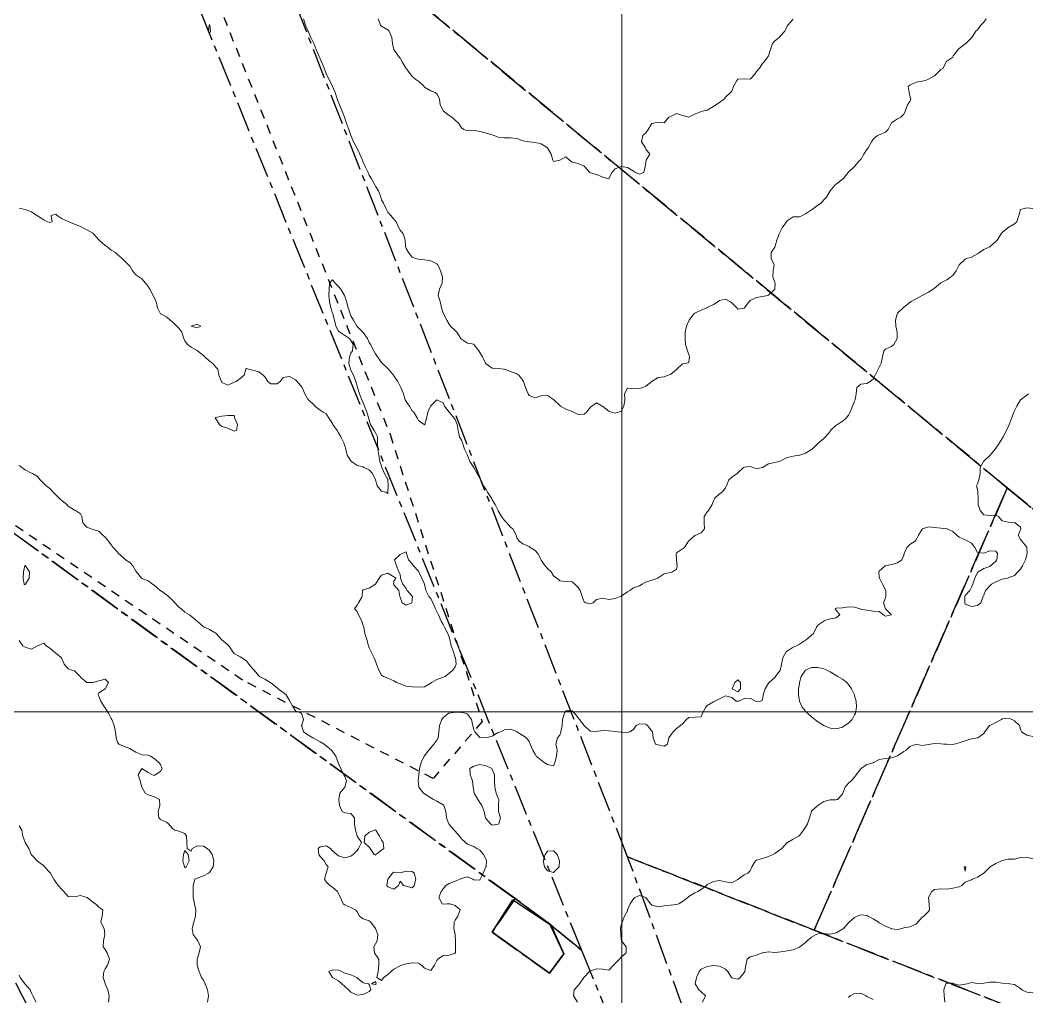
# Model space of a CAD drawing. Header units: centimetres. Extents: x 0 to 642158, y -847 to 649707.
# Drawn here: x 617417.8 to 617499.8, y 620264.2 to 620343.6 of the extents above; entities that cross this region are included whole.
import ezdxf

# ---------------------------------------------------------------- set-up
doc = ezdxf.new("R2010")
doc.units = ezdxf.units.CM
doc.header["$MEASUREMENT"] = 0
doc.linetypes.add('CENTERX2', pattern=[4, 2.5, -0.5, 0.5, -0.5])
doc.linetypes.add('JIS_02_0.7', pattern=[1.35, 0.75, -0.6])
for name, color, linetype, lineweight in [('MEV_grille', 254, 'Continuous', 9), ('WAL_parcellaire agricole', 7, 'JIS_02_0.7', 25), ('WAL_topographie 0.5', 253, 'Continuous', 20)]:
    doc.layers.add(name, color=color, linetype=linetype, lineweight=lineweight)
doc.layers.add('SPW_batiments', color=7, linetype='Continuous')
doc.layers.add('SPW_parcellaire cadastral', color=7, linetype='CENTERX2', lineweight=25, true_color=0xff0542)

# ---------------------------------------------------------------- blocks, each defined once
blk = doc.blocks.new('*U114')
at = {"layer": 'MEV_grille', "transparency": 33554687}
blk.add_lwpolyline([(-1338.461, 0), (1338.461, 0)], dxfattribs=at)
blk = doc.blocks.new('*U115')
at = {"layer": 'MEV_grille', "color": 0, "linetype": 'ByBlock', "lineweight": -2, "transparency": 16777216}
blk.add_blockref('*U114', (0, -2100), dxfattribs=at)
blk = doc.blocks.new('*U112')
at = {"layer": 'MEV_grille', "transparency": 33554687}
blk.add_lwpolyline([(0, 1825.476), (0, -1825.476)], dxfattribs=at)
blk = doc.blocks.new('*U113')
at = {"layer": 'MEV_grille', "color": 0, "linetype": 'ByBlock', "lineweight": -2, "transparency": 16777216}
blk.add_blockref('*U112', (2100, 0), dxfattribs=at)

msp = doc.modelspace()

# ---------------------------------------------------------------- linework, layer by layer
at = {"layer": 'SPW_batiments'}
msp.add_lwpolyline([(617461.058, 620270.002), (617462.091, 620267.67), (617460.908, 620266.102), (617456.241, 620269.435), (617457.94, 620272.069), (617461.058, 620270.002)], dxfattribs=at)
at = {"layer": 'SPW_parcellaire cadastral'}
for points in [[(617370.439, 620449.596), (617390.157, 620431.516), (617394.877, 620437.01), (617463.522, 620267.972), (617460.938, 620270.103), (617458.111, 620272.172), (617388.083, 620323.22), (617336.322, 620428.419), (617370.439, 620449.596)], [(617549.638, 620283.622), (617539.759, 620287.64), (617539.202, 620286.808), (617532.821, 620291.861), (617515.569, 620305.041), (617509.066, 620296.602), (617498.175, 620305.589), (617435.448, 620357.349), (617434.483, 620360.131), (617455.472, 620383.38), (617533.295, 620324.599), (617543.101, 620317.394), (617549.718, 620312.395), (617558.303, 620305.847), (617556.887, 620302.217), (617549.638, 620283.622)], [(617498.175, 620305.589), (617482.458, 620269.605), (617467.27, 620275.569), (617435.448, 620357.349), (617498.175, 620305.589)], [(617422.264, 620255.938), (617394.382, 620310.321), (617388.083, 620323.22), (617458.111, 620272.172), (617456.24, 620269.434), (617460.908, 620266.101), (617462.09, 620267.668), (617460.938, 620270.103), (617463.522, 620267.972), (617485.747, 620213.588), (617422.264, 620255.938)], [(617498.175, 620305.589), (617509.066, 620296.602), (617525.018, 620283.391), (617528.046, 620280.989), (617531.56, 620278.038), (617535.512, 620274.991), (617544.77, 620271.18), (617537.308, 620252.111), (617535.855, 620248.637), (617482.458, 620269.605), (617498.175, 620305.589)], [(617467.27, 620275.569), (617482.458, 620269.605), (617535.855, 620248.637), (617525.713, 620224.393), (617471.86, 620263.108), (617467.27, 620275.569)], [(617460.938, 620270.103), (617462.09, 620267.668), (617460.908, 620266.101), (617456.24, 620269.434), (617458.111, 620272.172), (617460.938, 620270.103)]]:
    msp.add_lwpolyline(points, dxfattribs=at)
at = {"layer": 'WAL_parcellaire agricole'}
msp.add_lwpolyline([(617345.425, 620409.686), (617336.923, 620427.435), (617377.919, 620453.44), (617387.044, 620457.816), (617398.921, 620432.942), (617447.936, 620309.949), (617455.438, 620286.575), (617451.439, 620281.95), (617435.938, 620289.948), (617410.936, 620306.945), (617389.934, 620324.942), (617373.931, 620353.94), (617361.178, 620378.688), (617345.425, 620409.686)], dxfattribs=at)
at = {"layer": 'WAL_topographie 0.5'}
for points in [[(617440.884, 620343.75), (617441.057, 620343.25), (617441.25, 620342.784), (617441.264, 620342.75), (617441.493, 620342.25), (617441.728, 620341.75), (617441.75, 620341.703), (617441.939, 620341.25), (617442.135, 620340.75), (617442.25, 620340.502), (617442.364, 620340.25), (617442.569, 620339.75), (617442.75, 620339.282), (617442.765, 620339.25), (617443.015, 620338.75), (617443.25, 620338.279), (617443.265, 620338.25), (617443.459, 620337.75), (617443.625, 620337.25), (617443.75, 620336.956), (617443.835, 620336.75), (617444.051, 620336.25), (617444.225, 620335.75), (617444.25, 620335.673), (617444.395, 620335.25), (617444.584, 620334.75), (617444.75, 620334.274), (617444.761, 620334.25), (617444.978, 620333.75), (617445.223, 620333.25), (617445.25, 620333.198), (617445.485, 620332.75), (617445.692, 620332.25), (617445.75, 620332.088), (617445.911, 620331.75), (617446.145, 620331.25), (617446.25, 620331.049), (617446.432, 620330.75), (617446.695, 620330.25), (617446.75, 620330.135), (617447.011, 620329.75), (617447.186, 620329.25), (617447.25, 620329.038), (617447.408, 620328.75), (617447.645, 620328.25), (617447.75, 620328.034), (617448.016, 620327.75), (617448.25, 620327.466), (617448.425, 620327.25), (617448.651, 620326.75), (617448.75, 620326.568), (617449.019, 620326.25), (617449.174, 620325.75), (617449.19, 620325.25), (617449.25, 620325.056), (617449.429, 620324.75), (617449.75, 620324.372), (617450.04, 620324.25), (617450.25, 620324.198), (617450.75, 620324.147), (617451.25, 620324.073), (617451.75, 620323.82), (617451.821, 620323.75), (617452.057, 620323.25), (617452.202, 620322.75), (617452.172, 620322.25), (617451.963, 620321.75), (617451.867, 620321.25), (617452.007, 620320.75), (617452.134, 620320.25), (617452.25, 620319.833), (617452.283, 620319.75), (617452.556, 620319.25), (617452.75, 620318.9), (617452.85, 620318.75), (617453.25, 620318.397), (617453.378, 620318.25), (617453.709, 620317.75), (617453.75, 620317.681), (617454.25, 620317.379), (617454.75, 620317.278), (617454.77, 620317.25), (617455.157, 620316.75), (617455.25, 620316.618), (617455.476, 620316.25), (617455.699, 620315.75), (617455.75, 620315.672), (617456.25, 620315.32), (617456.75, 620315.317), (617457.188, 620315.25), (617457.25, 620315.241), (617457.75, 620315.066), (617458.25, 620314.88), (617458.417, 620314.75), (617458.75, 620314.326), (617458.8, 620314.25), (617458.967, 620313.75), (617459.167, 620313.25), (617459.25, 620313.112), (617459.75, 620312.922), (617460.25, 620313.074), (617460.75, 620313.117), (617461.25, 620312.796), (617461.279, 620312.75), (617461.75, 620312.292), (617461.8, 620312.25), (617462.25, 620312.005), (617462.75, 620311.795), (617462.875, 620311.75), (617463.25, 620311.574), (617463.75, 620311.577), (617463.93, 620311.75), (617464.25, 620312.171), (617464.357, 620312.25), (617464.75, 620312.5), (617465.208, 620312.25), (617465.25, 620312.214), (617465.75, 620311.829), (617465.964, 620311.75), (617466.25, 620311.67), (617466.536, 620311.75), (617466.75, 620311.825), (617466.957, 620312.25), (617467.047, 620312.75), (617467.011, 620313.25), (617467.25, 620313.708), (617467.75, 620313.643), (617468.25, 620313.683), (617468.5, 620313.75), (617468.75, 620313.861), (617469.25, 620314.25), (617469.25, 620314.25), (617469.75, 620314.575), (617470.25, 620314.635), (617470.583, 620314.75), (617470.75, 620314.818), (617471.25, 620315.226), (617471.288, 620315.25), (617471.75, 620315.679), (617472.083, 620315.75), (617472.25, 620315.806), (617472.319, 620316.25), (617472.25, 620316.432), (617472.15, 620316.75), (617471.994, 620317.25), (617471.946, 620317.75), (617471.953, 620318.25), (617472.073, 620318.75), (617472.25, 620319.174), (617472.295, 620319.25), (617472.667, 620319.75), (617472.75, 620319.819), (617473.25, 620320.043), (617473.733, 620320.25), (617473.75, 620320.256), (617474.25, 620320.5), (617474.638, 620320.75), (617474.75, 620320.84), (617475.25, 620320.939), (617475.599, 620320.75), (617475.75, 620320.656), (617476.148, 620320.25), (617476.25, 620320.122), (617476.75, 620320.218), (617476.779, 620320.25), (617477.159, 620320.75), (617477.25, 620320.831), (617477.75, 620321.083), (617478.25, 620321.165), (617478.65, 620321.25), (617478.75, 620321.281), (617479.25, 620321.75), (617479.25, 620321.75), (617479.268, 620322.25), (617479.25, 620322.306), (617479.09, 620322.75), (617479.125, 620323.25), (617479.189, 620323.75), (617478.967, 620324.25), (617478.959, 620324.75), (617479.25, 620325.181), (617479.288, 620325.25), (617479.417, 620325.75), (617479.595, 620326.25), (617479.75, 620326.546), (617479.846, 620326.75), (617480.192, 620327.25), (617480.25, 620327.333), (617480.75, 620327.658), (617481.25, 620327.648), (617481.515, 620327.75), (617481.75, 620327.893), (617482.25, 620328.22), (617482.303, 620328.25), (617482.75, 620328.59), (617483.017, 620328.75), (617483.25, 620329.019), (617483.45, 620329.25), (617483.75, 620329.75), (617483.75, 620329.75), (617484.163, 620330.25), (617484.25, 620330.307), (617484.75, 620330.705), (617484.802, 620330.75), (617485.231, 620331.25), (617485.25, 620331.274), (617485.75, 620331.75), (617485.75, 620331.75), (617486.185, 620332.25), (617486.25, 620332.317), (617486.51, 620332.75), (617486.75, 620333.137), (617486.838, 620333.25), (617487.13, 620333.75), (617487.25, 620333.962), (617487.607, 620334.25), (617487.75, 620334.309), (617488.25, 620334.537), (617488.48, 620334.75), (617488.733, 620335.25), (617488.75, 620335.306), (617489.25, 620335.62), (617489.5, 620335.75), (617489.75, 620336), (617489.859, 620336.25), (617490.055, 620336.75), (617490.25, 620337.042), (617490.328, 620337.25), (617490.25, 620337.477), (617490.173, 620337.75), (617490.109, 620338.25), (617490.25, 620338.365), (617490.75, 620338.597), (617491.25, 620338.684), (617491.517, 620338.75), (617491.75, 620338.845), (617492.25, 620339.129), (617492.39, 620339.25), (617492.75, 620339.625), (617492.95, 620339.75), (617493.194, 620340.25), (617493.25, 620340.3), (617493.75, 620340.625), (617493.78, 620340.75), (617494.169, 620341.25), (617494.25, 620341.354), (617494.75, 620341.723), (617494.79, 620341.75), (617495.25, 620342.21), (617495.294, 620342.25), (617495.619, 620342.75), (617495.75, 620342.87), (617496.014, 620343.25), (617496.25, 620343.48), (617496.458, 620343.75)], [(617446.98, 620343.75), (617447.173, 620343.25), (617447.25, 620343.164), (617447.75, 620342.868), (617447.858, 620342.75), (617448.08, 620342.25), (617448.146, 620341.75), (617448.25, 620341.25), (617448.25, 620341.25), (617448.6, 620340.75), (617448.75, 620340.563), (617448.929, 620340.25), (617449.23, 620339.75), (617449.25, 620339.714), (617449.592, 620339.25), (617449.75, 620339.074), (617450.157, 620338.75), (617450.25, 620338.681), (617450.706, 620338.25), (617450.75, 620338.194), (617451.25, 620337.887), (617451.617, 620337.75), (617451.75, 620337.65), (617451.95, 620337.25), (617452.021, 620336.75), (617452.25, 620336.306), (617452.282, 620336.25), (617452.75, 620335.878), (617452.967, 620335.75), (617453.25, 620335.518), (617453.528, 620335.25), (617453.75, 620334.875), (617453.95, 620334.75), (617454.25, 620334.639), (617454.75, 620334.689), (617455.25, 620334.597), (617455.75, 620334.448), (617456.25, 620334.306), (617456.406, 620334.25), (617456.75, 620334.135), (617457.25, 620334.06), (617457.75, 620334.079), (617458.25, 620334.021), (617458.75, 620333.836), (617459.25, 620333.75), (617459.25, 620333.75), (617459.75, 620333.694), (617460.25, 620333.575), (617460.75, 620333.25), (617460.75, 620333.25), (617461.044, 620332.75), (617461.187, 620332.25), (617461.25, 620332.159), (617461.75, 620332.25), (617461.75, 620332.25), (617462.25, 620332.536), (617462.536, 620332.25), (617462.75, 620332.083), (617463.25, 620331.985), (617463.75, 620331.769), (617463.776, 620331.75), (617464.194, 620331.25), (617464.25, 620331.224), (617464.75, 620331.094), (617465.25, 620330.865), (617465.75, 620330.75), (617465.984, 620331.25), (617466.25, 620331.543), (617466.75, 620331.732), (617467.25, 620331.658), (617467.75, 620331.35), (617467.917, 620331.25), (617468.25, 620331.107), (617468.583, 620331.25), (617468.702, 620331.75), (617468.75, 620332.05), (617468.792, 620332.25), (617469.083, 620332.75), (617468.75, 620333.15), (617468.721, 620333.25), (617468.404, 620333.75), (617468.522, 620334.25), (617468.75, 620334.478), (617468.95, 620334.75), (617469.25, 620335.25), (617469.25, 620335.25), (617469.75, 620335.35), (617470.25, 620335.296), (617470.635, 620335.75), (617470.75, 620335.802), (617471.25, 620336.061), (617471.75, 620335.891), (617472.25, 620335.761), (617472.75, 620336.007), (617473.25, 620336.221), (617473.375, 620336.25), (617473.75, 620336.331), (617474.25, 620336.618), (617474.446, 620336.75), (617474.75, 620336.956), (617475.15, 620337.25), (617475.25, 620337.375), (617475.645, 620337.75), (617475.75, 620337.883), (617475.887, 620338.25), (617476.16, 620338.75), (617476.25, 620338.84), (617476.75, 620338.873), (617477.25, 620338.84), (617477.616, 620339.25), (617477.75, 620339.464), (617478, 620339.75), (617478.25, 620340.12), (617478.39, 620340.25), (617478.75, 620340.75), (617478.75, 620340.75), (617478.905, 620341.25), (617479.066, 620341.75), (617479.25, 620341.964), (617479.614, 620342.25), (617479.75, 620342.391), (617480.079, 620342.75), (617480.25, 620343.15), (617480.322, 620343.25), (617480.75, 620343.724)], [(617433.25, 620342.562), (617433.338, 620342.75), (617433.262, 620343.25), (617433.25, 620343.289), (617433.207, 620343.25), (617433.17, 620342.75), (617433.25, 620342.562)], [(617417.75, 620328.35), (617418.25, 620328.25), (617418.25, 620328.25), (617418.75, 620328.054), (617419.187, 620327.75), (617419.25, 620327.717), (617419.75, 620327.408), (617420.05, 620327.25), (617420.25, 620327.179), (617420.432, 620327.25), (617420.35, 620327.75), (617420.75, 620327.861), (617420.85, 620327.75), (617421.25, 620327.474), (617421.75, 620327.27), (617421.806, 620327.25), (617422.25, 620327.045), (617422.75, 620326.857), (617422.93, 620326.75), (617423.25, 620326.587), (617423.75, 620326.306), (617423.813, 620326.25), (617424.25, 620325.783), (617424.278, 620325.75), (617424.75, 620325.326), (617424.86, 620325.25), (617425.25, 620324.942), (617425.595, 620324.75), (617425.75, 620324.57), (617426.15, 620324.25), (617426.25, 620324.159), (617426.659, 620323.75), (617426.75, 620323.632), (617426.991, 620323.25), (617427.25, 620322.932), (617427.5, 620322.75), (617427.75, 620322.59), (617428.024, 620322.25), (617428.25, 620321.97), (617428.378, 620321.75), (617428.665, 620321.25), (617428.75, 620321.066), (617428.893, 620320.75), (617429, 620320.25), (617429.25, 620319.75), (617429.25, 620319.75), (617429.75, 620319.5), (617430.054, 620319.25), (617430.25, 620319.077), (617430.59, 620318.75), (617430.75, 620318.576), (617431, 620318.25), (617431.162, 620317.75), (617431.25, 620317.562), (617431.464, 620317.25), (617431.75, 620317.037), (617432.25, 620316.771), (617432.28, 620316.75), (617432.75, 620316.353), (617432.868, 620316.25), (617433.25, 620315.908), (617433.5, 620315.75), (617433.75, 620315.417), (617433.917, 620315.25), (617434.009, 620314.75), (617434.212, 620314.25), (617434.25, 620314.173), (617434.75, 620313.94), (617435.25, 620314.181), (617435.404, 620314.25), (617435.75, 620314.5), (617436.071, 620314.75), (617436.204, 620315.25), (617436.25, 620315.313), (617436.417, 620315.25), (617436.75, 620315.179), (617437.25, 620315.023), (617437.603, 620314.75), (617437.75, 620314.618), (617438, 620314.25), (617438.25, 620314.056), (617438.75, 620314.047), (617438.991, 620314.25), (617439.25, 620314.583), (617439.75, 620314.653), (617440.25, 620314.375), (617440.393, 620314.25), (617440.75, 620313.796), (617440.787, 620313.75), (617441.009, 620313.25), (617441.25, 620312.817), (617441.313, 620312.75), (617441.75, 620312.313), (617441.809, 620312.25), (617442.25, 620311.924), (617442.5, 620311.75), (617442.75, 620311.612), (617442.978, 620311.25), (617443.25, 620310.819), (617443.293, 620310.75), (617443.635, 620310.25), (617443.75, 620310.063), (617443.929, 620309.75), (617444.18, 620309.25), (617444.25, 620309.019), (617444.33, 620308.75), (617444.461, 620308.25), (617444.75, 620307.792), (617444.813, 620307.75), (617445.25, 620307.4), (617445.75, 620307.303), (617445.813, 620307.25), (617446.25, 620307.05), (617446.519, 620306.75), (617446.75, 620306.25), (617446.75, 620306.25), (617446.883, 620305.75), (617447.25, 620305.316), (617447.607, 620305.25), (617447.75, 620305.139), (617447.759, 620305.25), (617447.788, 620305.75), (617447.758, 620306.25), (617447.75, 620306.275), (617447.474, 620306.75), (617447.272, 620307.25), (617447.25, 620307.345), (617447.119, 620307.75), (617447.032, 620308.25), (617446.943, 620308.75), (617446.929, 620309.25), (617446.907, 620309.75), (617446.75, 620310.077), (617446.636, 620310.25), (617446.357, 620310.75), (617446.25, 620311.11), (617446.208, 620311.25), (617446.054, 620311.75), (617445.862, 620312.25), (617445.75, 620312.51), (617445.648, 620312.75), (617445.45, 620313.25), (617445.287, 620313.75), (617445.25, 620313.877), (617445.142, 620314.25), (617444.954, 620314.75), (617444.75, 620315.18), (617444.717, 620315.25), (617444.588, 620315.75), (617444.649, 620316.25), (617444.75, 620316.541), (617444.875, 620316.75), (617444.944, 620317.25), (617444.75, 620317.591), (617444.639, 620317.75), (617444.25, 620317.998), (617443.863, 620318.25), (617443.75, 620318.346), (617443.536, 620318.75), (617443.425, 620319.25), (617443.284, 620319.75), (617443.25, 620319.819), (617443.123, 620320.25), (617443.004, 620320.75), (617442.957, 620321.25), (617442.977, 620321.75), (617443, 620322.25), (617443.25, 620322.523), (617443.47, 620322.25), (617443.75, 620321.983), (617443.946, 620321.75), (617444.224, 620321.25), (617444.25, 620321.181), (617444.39, 620320.75), (617444.526, 620320.25), (617444.689, 620319.75), (617444.75, 620319.588), (617444.952, 620319.25), (617445.234, 620318.75), (617445.25, 620318.732), (617445.732, 620318.25), (617445.75, 620318.23), (617446.096, 620317.75), (617446.25, 620317.422), (617446.345, 620317.25), (617446.618, 620316.75), (617446.75, 620316.486), (617446.91, 620316.25), (617447.25, 620315.8), (617447.304, 620315.75), (617447.75, 620315.316), (617447.807, 620315.25), (617448.214, 620314.75), (617448.25, 620314.709), (617448.571, 620314.25), (617448.75, 620313.87), (617448.829, 620313.75), (617449.028, 620313.25), (617449.181, 620312.75), (617449.25, 620312.618), (617449.516, 620312.25), (617449.75, 620311.871), (617449.863, 620311.75), (617450.175, 620311.25), (617450.25, 620311.07), (617450.721, 620310.75), (617450.75, 620310.719), (617450.781, 620310.75), (617450.9, 620311.25), (617451.025, 620311.75), (617451.219, 620312.25), (617451.25, 620312.269), (617451.75, 620312.75), (617451.75, 620312.75), (617451.75, 620312.75), (617452.25, 620312.519), (617452.368, 620312.25), (617452.75, 620311.757), (617452.754, 620311.75), (617453.184, 620311.25), (617453.25, 620311.162), (617453.388, 620310.75), (617453.476, 620310.25), (617453.603, 620309.75), (617453.75, 620309.47), (617453.828, 620309.25), (617454.008, 620308.75), (617454.239, 620308.25), (617454.25, 620308.227), (617454.437, 620307.75), (617454.75, 620307.25), (617454.75, 620307.25), (617455.03, 620306.75), (617455.25, 620306.397), (617455.316, 620306.25), (617455.538, 620305.75), (617455.75, 620305.455), (617455.875, 620305.25), (617456.184, 620304.75), (617456.25, 620304.625), (617456.486, 620304.25), (617456.74, 620303.75), (617456.75, 620303.729), (617457.02, 620303.25), (617457.25, 620302.944), (617457.455, 620302.75), (617457.75, 620302.403), (617457.933, 620302.25), (617458.202, 620301.75), (617458.25, 620301.525), (617458.446, 620301.25), (617458.75, 620301.048), (617459.25, 620300.819), (617459.343, 620300.75), (617459.75, 620300.485), (617459.965, 620300.25), (617460.229, 620299.75), (617460.25, 620299.717), (617460.568, 620299.25), (617460.75, 620299.024), (617461.046, 620298.75), (617461.25, 620298.447), (617461.5, 620298.25), (617461.75, 620298.04), (617462.25, 620297.964), (617462.75, 620297.935), (617462.968, 620297.75), (617463.25, 620297.479), (617463.412, 620297.25), (617463.583, 620296.75), (617463.75, 620296.321), (617463.861, 620296.25), (617464.25, 620296.153), (617464.456, 620296.25), (617464.75, 620296.5), (617465.25, 620296.607), (617465.75, 620296.5), (617466.25, 620296.604), (617466.662, 620296.75), (617466.75, 620296.785), (617467.25, 620297.122), (617467.45, 620297.25), (617467.75, 620297.447), (617468.25, 620297.625), (617468.45, 620297.75), (617468.75, 620297.91), (617469.25, 620298.086), (617469.729, 620298.25), (617469.75, 620298.263), (617470.25, 620298.611), (617470.75, 620298.706), (617470.938, 620298.75), (617471.25, 620298.977), (617471.318, 620299.25), (617471.25, 620299.75), (617471.25, 620299.75), (617471.219, 620300.25), (617471.25, 620300.296), (617471.75, 620300.633), (617471.909, 620300.75), (617472.224, 620301.25), (617472.25, 620301.294), (617472.75, 620301.721), (617472.827, 620301.75), (617473.25, 620301.946), (617473.524, 620302.25), (617473.494, 620302.75), (617473.515, 620303.25), (617473.75, 620303.637), (617473.845, 620303.75), (617474.141, 620304.25), (617474.25, 620304.544), (617474.359, 620304.75), (617474.75, 620305.118), (617474.964, 620305.25), (617475.25, 620305.583), (617475.323, 620305.75), (617475.5, 620306.25), (617475.75, 620306.471), (617476.202, 620306.75), (617476.25, 620306.813), (617476.717, 620307.25), (617476.75, 620307.266), (617477.25, 620307.344), (617477.481, 620307.25), (617477.75, 620307.147), (617478.25, 620307.25), (617478.25, 620307.25), (617478.75, 620307.538), (617479.25, 620307.647), (617479.613, 620307.75), (617479.75, 620307.791), (617480.25, 620308.05), (617480.75, 620308.175), (617481.25, 620308.241), (617481.278, 620308.25), (617481.75, 620308.424), (617482.25, 620308.725), (617482.279, 620308.75), (617482.75, 620309.196), (617482.813, 620309.25), (617483.25, 620309.618), (617483.375, 620309.75), (617483.75, 620310.191), (617483.797, 620310.25), (617484.25, 620310.683), (617484.347, 620310.75), (617484.75, 620311.028), (617485.02, 620311.25), (617485.25, 620311.516), (617485.386, 620311.75), (617485.58, 620312.25), (617485.75, 620312.655), (617485.79, 620312.75), (617485.883, 620313.25), (617485.917, 620313.75), (617486.25, 620314.022), (617486.75, 620314.091), (617487, 620314.25), (617487.25, 620314.425), (617487.431, 620314.75), (617487.662, 620315.25), (617487.75, 620315.417), (617487.896, 620315.75), (617488.009, 620316.25), (617488.127, 620316.75), (617488.25, 620316.888), (617488.75, 620317.09), (617488.943, 620317.25), (617489.211, 620317.75), (617489.198, 620318.25), (617489.108, 620318.75), (617489.064, 620319.25), (617489.218, 620319.75), (617489.25, 620319.799), (617489.701, 620320.25), (617489.75, 620320.294), (617490.25, 620320.684), (617490.354, 620320.75), (617490.75, 620320.961), (617491.25, 620321.25), (617491.25, 620321.25), (617491.75, 620321.519), (617492.141, 620321.75), (617492.25, 620321.842), (617492.734, 620322.25), (617492.75, 620322.264), (617493.25, 620322.531), (617493.583, 620322.75), (617493.75, 620322.867), (617494.011, 620323.25), (617494.25, 620323.75), (617494.25, 620323.75), (617494.75, 620324.214), (617494.857, 620324.25), (617495.25, 620324.365), (617495.75, 620324.625), (617495.909, 620324.75), (617496.25, 620324.996), (617496.75, 620325.206), (617496.811, 620325.25), (617497.25, 620325.627), (617497.356, 620325.75), (617497.667, 620326.25), (617497.75, 620326.375), (617498.208, 620326.75), (617498.25, 620326.778), (617498.75, 620327.079), (617498.939, 620327.25), (617499.109, 620327.75), (617499.25, 620328.25), (617499.25, 620328.25), (617499.75, 620328.365), (617500.25, 620328.331)], [(617432.536, 620318.75), (617432.25, 620318.621), (617431.75, 620318.75), (617431.75, 620318.75), (617431.75, 620318.75), (617432.25, 620318.924), (617432.536, 620318.75)], [(617417.75, 620307.417), (617417.977, 620307.25), (617418.25, 620307.062), (617418.75, 620306.798), (617418.85, 620306.75), (617419.25, 620306.515), (617419.455, 620306.25), (617419.75, 620305.94), (617419.94, 620305.75), (617420.25, 620305.553), (617420.528, 620305.25), (617420.75, 620305.021), (617421.021, 620304.75), (617421.25, 620304.539), (617421.643, 620304.25), (617421.75, 620304.1), (617422.25, 620303.787), (617422.35, 620303.75), (617422.75, 620303.484), (617422.847, 620303.25), (617422.947, 620302.75), (617423.25, 620302.401), (617423.607, 620302.25), (617423.75, 620302.207), (617424.25, 620302.06), (617424.56, 620301.75), (617424.75, 620301.573), (617425.02, 620301.25), (617425.25, 620300.957), (617425.417, 620300.75), (617425.75, 620300.363), (617425.85, 620300.25), (617426.25, 620299.891), (617426.403, 620299.75), (617426.75, 620299.523), (617426.996, 620299.25), (617427.25, 620298.819), (617427.295, 620298.75), (617427.709, 620298.25), (617427.75, 620298.221), (617428.25, 620298.019), (617428.617, 620297.75), (617428.75, 620297.669), (617429.243, 620297.25), (617429.25, 620297.243), (617429.75, 620296.878), (617429.908, 620296.75), (617430.25, 620296.439), (617430.421, 620296.25), (617430.75, 620295.881), (617430.927, 620295.75), (617431.25, 620295.487), (617431.609, 620295.25), (617431.75, 620295.165), (617432.232, 620294.75), (617432.25, 620294.734), (617432.75, 620294.292), (617432.841, 620294.25), (617433.25, 620294.06), (617433.75, 620293.781), (617433.781, 620293.75), (617434.224, 620293.25), (617434.25, 620293.224), (617434.75, 620292.816), (617434.83, 620292.75), (617435.145, 620292.25), (617435.25, 620292.128), (617435.75, 620291.837), (617435.872, 620291.75), (617436.25, 620291.509), (617436.447, 620291.25), (617436.75, 620290.891), (617436.882, 620290.75), (617437.25, 620290.304), (617437.321, 620290.25), (617437.75, 620290.033), (617438.193, 620289.75), (617438.25, 620289.717), (617438.75, 620289.313), (617438.828, 620289.25), (617439.25, 620288.955), (617439.48, 620288.75), (617439.75, 620288.301), (617439.783, 620288.25), (617440.044, 620287.75), (617440.25, 620287.446), (617440.7, 620287.25), (617440.75, 620287.183), (617440.891, 620286.75), (617440.75, 620286.286), (617440.719, 620286.25), (617440.75, 620286.204), (617440.885, 620285.75), (617441.25, 620285.505), (617441.662, 620285.25), (617441.75, 620285.195), (617442.25, 620284.928), (617442.568, 620284.75), (617442.75, 620284.6), (617443.174, 620284.25), (617443.25, 620284.146), (617443.521, 620283.75), (617443.721, 620283.25), (617443.75, 620283.167), (617443.935, 620282.75), (617444.19, 620282.25), (617444.25, 620282.114), (617444.398, 620281.75), (617444.27, 620281.25), (617444.25, 620281.234), (617443.853, 620280.75), (617443.772, 620280.25), (617443.818, 620279.75), (617444.05, 620279.25), (617444.25, 620279.143), (617444.75, 620279.099), (617445.037, 620278.75), (617445.042, 620278.25), (617445.128, 620277.75), (617445.25, 620277.25), (617445.25, 620277.25), (617445.617, 620276.75), (617445.38, 620276.25), (617445.25, 620276.091), (617444.95, 620275.75), (617444.75, 620275.622), (617444.25, 620275.5), (617443.75, 620275.65), (617443.603, 620275.75), (617443.25, 620276.05), (617443.096, 620276.25), (617442.75, 620276.459), (617442.25, 620276.391), (617442.088, 620276.25), (617442.153, 620275.75), (617442.25, 620275.596), (617442.571, 620275.25), (617442.75, 620274.956), (617442.89, 620274.75), (617442.75, 620274.25), (617442.75, 620274.25), (617442.61, 620273.75), (617442.75, 620273.531), (617443.031, 620273.25), (617443.25, 620273.098), (617443.65, 620272.75), (617443.75, 620272.568), (617443.902, 620272.25), (617444.135, 620271.75), (617444.25, 620271.656), (617444.75, 620271.446), (617445.12, 620271.25), (617445.25, 620271.091), (617445.453, 620270.75), (617445.75, 620270.53), (617446.25, 620270.367), (617446.382, 620270.25), (617446.75, 620269.75), (617446.75, 620269.75), (617446.951, 620269.25), (617446.882, 620268.75), (617446.75, 620268.5), (617446.615, 620268.25), (617446.662, 620267.75), (617446.75, 620267.633), (617447.017, 620267.25), (617447.038, 620266.75), (617446.967, 620266.25), (617446.868, 620265.75), (617447.25, 620265.509), (617447.441, 620265.75), (617447.75, 620265.989), (617448.017, 620266.25), (617448.25, 620266.429), (617448.75, 620266.699), (617448.902, 620266.75), (617449.25, 620266.864), (617449.75, 620266.943), (617450.25, 620266.919), (617450.506, 620266.75), (617450.75, 620266.506), (617451.25, 620266.311), (617451.545, 620266.75), (617451.75, 620267.129), (617451.837, 620267.25), (617452.25, 620267.538), (617452.75, 620267.561), (617453.25, 620267.731), (617453.265, 620267.75), (617453.27, 620268.25), (617453.258, 620268.75), (617453.25, 620269.249), (617453.25, 620269.25), (617453.143, 620269.75), (617453.167, 620270.25), (617453.25, 620270.41), (617453.452, 620270.75), (617453.65, 620271.25), (617453.25, 620271.609), (617452.792, 620271.75), (617452.75, 620271.76), (617452.583, 620271.75), (617452.25, 620271.721), (617452.173, 620271.75), (617451.912, 620272.25), (617452.091, 620272.75), (617452.25, 620272.976), (617452.486, 620273.25), (617452.75, 620273.411), (617453.25, 620273.604), (617453.655, 620273.75), (617453.75, 620273.817), (617454.25, 620273.955), (617454.671, 620273.75), (617454.75, 620273.692), (617455.25, 620273.683), (617455.276, 620273.75), (617455.509, 620274.25), (617455.746, 620274.75), (617455.75, 620274.778), (617455.785, 620275.25), (617455.75, 620275.347), (617455.554, 620275.75), (617455.25, 620276.112), (617455.009, 620276.25), (617454.75, 620276.41), (617454.25, 620276.608), (617454.086, 620276.75), (617453.75, 620277.049), (617453.604, 620277.25), (617453.25, 620277.657), (617453.165, 620277.75), (617452.75, 620278.214), (617452.723, 620278.25), (617452.533, 620278.75), (617452.483, 620279.25), (617452.303, 620279.75), (617452.25, 620279.804), (617451.75, 620280.103), (617451.487, 620280.25), (617451.25, 620280.377), (617450.75, 620280.69), (617450.67, 620280.75), (617450.277, 620281.25), (617450.25, 620281.528), (617450.231, 620281.75), (617450.25, 620281.972), (617450.274, 620282.25), (617450.332, 620282.75), (617450.461, 620283.25), (617450.723, 620283.75), (617450.75, 620283.788), (617451.085, 620284.25), (617451.25, 620284.437), (617451.505, 620284.75), (617451.75, 620285.062), (617451.862, 620285.25), (617451.916, 620285.75), (617451.953, 620286.25), (617452.143, 620286.75), (617452.25, 620286.899), (617452.72, 620287.25), (617452.75, 620287.27), (617453.25, 620287.352), (617453.75, 620287.328), (617454.05, 620287.25), (617454.25, 620287.175), (617454.577, 620286.75), (617454.666, 620286.25), (617454.75, 620285.912), (617454.848, 620285.75), (617455.25, 620285.271), (617455.75, 620285.263), (617456.25, 620285.395), (617456.75, 620285.685), (617456.93, 620285.75), (617457.25, 620285.917), (617457.75, 620285.971), (617458.25, 620285.761), (617458.263, 620285.75), (617458.75, 620285.444), (617459.043, 620285.25), (617459.25, 620284.946), (617459.348, 620284.75), (617459.562, 620284.25), (617459.75, 620283.929), (617459.821, 620283.75), (617460.25, 620283.431), (617460.48, 620283.25), (617460.75, 620283.071), (617461.25, 620282.977), (617461.359, 620283.25), (617461.491, 620283.75), (617461.534, 620284.25), (617461.437, 620284.75), (617461.565, 620285.25), (617461.75, 620285.467), (617461.834, 620285.75), (617461.942, 620286.25), (617461.986, 620286.75), (617462.14, 620287.25), (617462.25, 620287.453), (617462.75, 620287.446), (617462.938, 620287.25), (617463.25, 620286.892), (617463.351, 620286.75), (617463.739, 620286.25), (617463.75, 620286.237), (617464.25, 620285.799), (617464.75, 620285.776), (617465.25, 620285.863), (617465.75, 620285.818), (617466.25, 620285.777), (617466.5, 620285.75), (617466.75, 620285.709), (617467.25, 620285.679), (617467.45, 620285.75), (617467.75, 620285.927), (617467.979, 620286.25), (617468.25, 620286.398), (617468.75, 620286.363), (617468.89, 620286.25), (617469.25, 620285.807), (617469.307, 620285.75), (617469.35, 620285.25), (617469.542, 620284.75), (617469.75, 620284.687), (617470.25, 620284.569), (617470.51, 620284.75), (617470.629, 620285.25), (617470.75, 620285.434), (617470.972, 620285.75), (617471.25, 620286.009), (617471.568, 620286.25), (617471.75, 620286.398), (617472.056, 620286.75), (617472.25, 620286.9), (617472.75, 620286.941), (617473.25, 620286.967), (617473.38, 620287.25), (617473.65, 620287.75), (617473.75, 620287.883), (617474.25, 620288.183), (617474.375, 620288.25), (617474.75, 620288.426), (617475.25, 620288.685), (617475.75, 620288.528), (617476.107, 620288.25), (617476.25, 620288.231), (617476.333, 620288.25), (617476.75, 620288.458), (617477.25, 620288.492), (617477.694, 620288.25), (617477.75, 620288.22), (617478.083, 620288.25), (617478.25, 620288.321), (617478.309, 620288.75), (617478.457, 620289.25), (617478.75, 620289.694), (617478.804, 620289.75), (617479.25, 620290.167), (617479.318, 620290.25), (617479.687, 620290.75), (617479.75, 620290.95), (617479.789, 620291.25), (617479.905, 620291.75), (617480.181, 620292.25), (617480.25, 620292.315), (617480.75, 620292.636), (617481.015, 620292.75), (617481.25, 620292.883), (617481.75, 620293.21), (617481.822, 620293.25), (617482.25, 620293.599), (617482.398, 620293.75), (617482.634, 620294.25), (617482.75, 620294.421), (617483.231, 620294.75), (617483.25, 620294.764), (617483.75, 620294.934), (617484.25, 620295.017), (617484.542, 620295.25), (617484.25, 620295.639), (617484.167, 620295.75), (617484.25, 620295.813), (617484.75, 620295.833), (617485.25, 620295.923), (617485.75, 620295.885), (617486.188, 620295.75), (617486.25, 620295.734), (617486.75, 620295.639), (617487.25, 620295.556), (617487.75, 620295.528), (617488.107, 620295.25), (617488.25, 620295.159), (617488.75, 620295.25), (617488.25, 620295.75), (617488.25, 620295.75), (617488.098, 620296.25), (617488.25, 620296.639), (617488.288, 620296.75), (617488.277, 620297.25), (617488.25, 620297.309), (617488.016, 620297.75), (617487.773, 620298.25), (617487.75, 620298.375), (617487.727, 620298.75), (617487.75, 620298.818), (617488.225, 620299.25), (617488.25, 620299.26), (617488.75, 620299.357), (617489.25, 620299.494), (617489.578, 620299.75), (617489.75, 620300.117), (617489.791, 620300.25), (617489.983, 620300.75), (617490.25, 620300.985), (617490.669, 620301.25), (617490.75, 620301.359), (617490.95, 620301.75), (617491.25, 620302.232), (617491.273, 620302.25), (617491.75, 620302.428), (617492.25, 620302.379), (617492.75, 620302.301), (617493.25, 620302.258), (617493.276, 620302.25), (617493.75, 620302.045), (617494.075, 620301.75), (617494.25, 620301.591), (617494.75, 620301.356), (617494.969, 620301.25), (617495.25, 620301.105), (617495.532, 620300.75), (617495.75, 620300.345), (617496.25, 620300.29), (617496.75, 620300.471), (617497.25, 620300.437), (617497.37, 620300.25), (617497.319, 620299.75), (617497.25, 620299.637), (617496.806, 620299.25), (617496.75, 620299.202), (617496.25, 620299.026), (617495.806, 620298.75), (617495.75, 620298.697), (617495.526, 620298.25), (617495.371, 620297.75), (617495.25, 620297.516), (617495.121, 620297.25), (617494.75, 620296.824), (617494.714, 620296.75), (617494.716, 620296.25), (617494.75, 620296.135), (617495.25, 620295.941), (617495.75, 620296.028), (617496.017, 620296.25), (617496.197, 620296.75), (617496.25, 620296.875), (617496.4, 620297.25), (617496.75, 620297.618), (617496.882, 620297.75), (617497.25, 620297.934), (617497.75, 620298.175), (617498.178, 620298.25), (617498.25, 620298.264), (617498.75, 620298.452), (617499.022, 620298.75), (617499.25, 620298.989), (617499.412, 620299.25), (617499.664, 620299.75), (617499.75, 620300.135), (617499.783, 620300.25), (617499.763, 620300.75), (617499.75, 620300.77), (617499.363, 620301.25), (617499.25, 620301.396), (617499.065, 620301.75), (617499.25, 620302.175), (617499.271, 620302.25), (617499.25, 620302.4), (617498.813, 620302.75), (617498.75, 620302.758), (617498.25, 620302.792), (617497.75, 620302.917), (617497.45, 620303.25), (617497.25, 620303.361), (617496.75, 620303.333), (617496.25, 620303.396), (617495.957, 620303.75), (617495.815, 620304.25), (617495.811, 620304.75), (617495.777, 620305.25), (617495.75, 620305.473), (617495.674, 620305.75), (617495.75, 620305.928), (617495.848, 620306.25), (617495.961, 620306.75), (617495.952, 620307.25), (617496.239, 620307.75), (617496.25, 620307.759), (617496.75, 620308.231), (617496.767, 620308.25), (617497.194, 620308.75), (617497.25, 620308.825), (617497.533, 620309.25), (617497.75, 620309.611), (617497.843, 620309.75), (617498.101, 620310.25), (617498.25, 620310.554), (617498.327, 620310.75), (617498.518, 620311.25), (617498.712, 620311.75), (617498.75, 620311.855), (617498.938, 620312.25), (617499.237, 620312.75), (617499.25, 620312.763), (617499.75, 620313.139), (617499.893, 620313.25)], [(617435.25, 620310.197), (617435.45, 620310.25), (617435.528, 620310.75), (617435.318, 620311.25), (617435.25, 620311.478), (617434.75, 620311.477), (617434.25, 620311.426), (617433.75, 620311.306), (617433.719, 620311.25), (617433.75, 620311.208), (617434.056, 620310.75), (617434.25, 620310.587), (617434.75, 620310.453), (617435.145, 620310.25), (617435.25, 620310.197)], [(617451.25, 620289.696), (617451.309, 620289.75), (617451.75, 620289.988), (617452.25, 620290.182), (617452.42, 620290.25), (617452.75, 620290.512), (617453.038, 620290.75), (617453.25, 620291.025), (617453.323, 620291.25), (617453.263, 620291.75), (617453.25, 620291.785), (617453.09, 620292.25), (617452.925, 620292.75), (617452.813, 620293.25), (617452.75, 620293.457), (617452.637, 620293.75), (617452.38, 620294.25), (617452.25, 620294.48), (617452.103, 620294.75), (617451.87, 620295.25), (617451.75, 620295.522), (617451.629, 620295.75), (617451.431, 620296.25), (617451.25, 620296.58), (617451.099, 620296.75), (617450.844, 620297.25), (617450.75, 620297.75), (617450.75, 620297.75), (617450.515, 620298.25), (617450.284, 620298.75), (617450.25, 620298.813), (617449.843, 620299.25), (617449.75, 620299.417), (617449.428, 620299.75), (617449.285, 620300.25), (617449.25, 620300.393), (617448.917, 620300.25), (617448.75, 620300.162), (617448.313, 620299.75), (617448.477, 620299.25), (617448.65, 620298.75), (617448.75, 620298.583), (617448.786, 620298.25), (617448.972, 620297.75), (617449.25, 620297.393), (617449.33, 620297.25), (617449.75, 620296.794), (617449.764, 620296.75), (617449.75, 620296.5), (617449.7, 620296.25), (617449.25, 620296.046), (617448.929, 620296.25), (617448.75, 620296.704), (617448.731, 620296.75), (617448.65, 620297.25), (617448.25, 620297.694), (617448.228, 620297.75), (617448.25, 620298), (617448.417, 620298.25), (617448.25, 620298.35), (617447.75, 620298.656), (617447.25, 620298.477), (617447.05, 620298.25), (617446.75, 620297.75), (617446.75, 620297.75), (617446.25, 620297.427), (617445.75, 620297.294), (617445.7, 620297.25), (617445.658, 620296.75), (617445.381, 620296.25), (617445.25, 620296.05), (617445.054, 620295.75), (617445.25, 620295.525), (617445.362, 620295.25), (617445.64, 620294.75), (617445.75, 620294.406), (617445.794, 620294.25), (617445.887, 620293.75), (617446.058, 620293.25), (617446.179, 620292.75), (617446.25, 620292.568), (617446.393, 620292.25), (617446.641, 620291.75), (617446.75, 620291.489), (617446.842, 620291.25), (617447.037, 620290.75), (617447.25, 620290.345), (617447.393, 620290.25), (617447.75, 620290.118), (617448.25, 620289.897), (617448.458, 620289.75), (617448.75, 620289.636), (617449.25, 620289.445), (617449.75, 620289.403), (617450.25, 620289.39), (617450.75, 620289.402), (617451.25, 620289.696)], [(617418.276, 620297.75), (617418.25, 620297.702), (617418.15, 620297.75), (617418.094, 620298.25), (617418.113, 620298.75), (617418.206, 620299.25), (617418.25, 620299.271), (617418.274, 620299.25), (617418.594, 620298.75), (617418.562, 620298.25), (617418.276, 620297.75)], [(617417.75, 620293.162), (617418.054, 620292.75), (617418.25, 620292.635), (617418.75, 620292.464), (617419.25, 620292.75), (617419.25, 620292.75), (617419.75, 620292.969), (617419.95, 620292.75), (617420.25, 620292.54), (617420.595, 620292.25), (617420.75, 620292.13), (617421.196, 620291.75), (617421.25, 620291.631), (617421.424, 620291.25), (617421.75, 620290.865), (617422.05, 620290.75), (617422.25, 620290.697), (617422.714, 620290.25), (617422.75, 620290.193), (617423.25, 620289.761), (617423.75, 620289.75), (617424.25, 620289.898), (617424.75, 620290.017), (617425.029, 620289.75), (617424.766, 620289.25), (617424.75, 620289.237), (617424.25, 620288.906), (617424.19, 620288.75), (617424.25, 620288.631), (617424.393, 620288.25), (617424.704, 620287.75), (617424.75, 620287.698), (617425.029, 620287.25), (617425.25, 620286.814), (617425.29, 620286.75), (617425.5, 620286.25), (617425.601, 620285.75), (617425.645, 620285.25), (617425.75, 620284.897), (617425.869, 620284.75), (617426.25, 620284.568), (617426.75, 620284.385), (617426.974, 620284.25), (617427.25, 620284.09), (617427.75, 620283.878), (617428.25, 620283.846), (617428.45, 620283.75), (617428.75, 620283.571), (617429.125, 620283.25), (617429.25, 620283.077), (617429.402, 620282.75), (617429.25, 620282.514), (617428.837, 620282.25), (617428.75, 620282.202), (617428.617, 620282.25), (617428.25, 620282.433), (617427.75, 620282.75), (617427.435, 620282.25), (617427.609, 620281.75), (617427.75, 620281.25), (617427.75, 620281.25), (617428, 620280.75), (617428.25, 620280.627), (617428.75, 620280.446), (617429.185, 620280.25), (617429.199, 620279.75), (617429.055, 620279.25), (617429.121, 620278.75), (617429.25, 620278.605), (617429.75, 620278.393), (617429.917, 620278.25), (617430.25, 620277.85), (617430.417, 620277.75), (617430.75, 620277.65), (617431.25, 620277.476), (617431.385, 620277.25), (617431.393, 620276.75), (617431.438, 620276.25), (617431.75, 620276.022), (617431.824, 620276.25), (617432.25, 620276.454), (617432.75, 620276.449), (617433.047, 620276.25), (617433.25, 620276.083), (617433.453, 620275.75), (617433.596, 620275.25), (617433.534, 620274.75), (617433.25, 620274.295), (617433.164, 620274.25), (617432.75, 620274.015), (617432.25, 620273.831), (617432.042, 620273.75), (617431.926, 620273.25), (617431.927, 620272.75), (617431.926, 620272.25), (617432.032, 620271.75), (617432.121, 620271.25), (617432.103, 620270.75), (617431.979, 620270.25), (617431.848, 620269.75), (617431.917, 620269.25), (617432.25, 620268.817), (617432.303, 620268.75), (617432.506, 620268.25), (617432.402, 620267.75), (617432.25, 620267.25), (617432.25, 620266.75), (617432.404, 620266.25), (617432.601, 620265.75), (617432.75, 620265.526), (617432.896, 620265.25), (617433.087, 620264.75), (617433.169, 620264.25), (617433.091, 620263.75)], [(617484.963, 620286.25), (617484.75, 620286.113), (617484.25, 620285.987), (617483.75, 620286.037), (617483.25, 620286.248), (617483.246, 620286.25), (617482.75, 620286.55), (617482.505, 620286.75), (617482.25, 620286.961), (617481.916, 620287.25), (617481.75, 620287.435), (617481.467, 620287.75), (617481.25, 620288.25), (617481.25, 620288.25), (617481.178, 620288.75), (617481.19, 620289.25), (617481.25, 620289.641), (617481.268, 620289.75), (617481.409, 620290.25), (617481.745, 620290.75), (617481.75, 620290.755), (617482.25, 620290.965), (617482.75, 620290.979), (617483.25, 620290.858), (617483.482, 620290.75), (617483.75, 620290.626), (617484.25, 620290.329), (617484.384, 620290.25), (617484.75, 620290.022), (617485.118, 620289.75), (617485.25, 620289.605), (617485.495, 620289.25), (617485.732, 620288.75), (617485.75, 620288.677), (617485.874, 620288.25), (617485.903, 620287.75), (617485.822, 620287.25), (617485.75, 620287.117), (617485.555, 620286.75), (617485.25, 620286.46), (617484.963, 620286.25)], [(617476.462, 620289.25), (617476.25, 620289), (617475.792, 620289.25), (617475.992, 620289.75), (617476.25, 620289.972), (617476.45, 620289.75), (617476.462, 620289.25)], [(617463.206, 620263.75), (617462.875, 620264.25), (617462.936, 620264.75), (617463.25, 620265.115), (617463.356, 620265.25), (617463.721, 620265.75), (617463.75, 620265.793), (617464.182, 620266.25), (617464.25, 620266.304), (617464.75, 620266.453), (617465.25, 620266.437), (617465.75, 620266.346), (617466.115, 620266.75), (617466.25, 620266.887), (617466.599, 620267.25), (617466.75, 620267.417), (617467.15, 620267.75), (617467.163, 620268.25), (617466.786, 620268.75), (617466.75, 620268.893), (617466.711, 620269.25), (617466.693, 620269.75), (617466.75, 620270), (617466.836, 620270.25), (617467.017, 620270.75), (617467.25, 620271.187), (617467.276, 620271.25), (617467.471, 620271.75), (617467.75, 620272.153), (617467.847, 620272.25), (617468.25, 620272.427), (617468.75, 620272.267), (617468.768, 620272.25), (617469.134, 620271.75), (617469.25, 620271.652), (617469.75, 620271.496), (617470.25, 620271.576), (617470.75, 620271.627), (617471.25, 620271.685), (617471.445, 620271.75), (617471.75, 620271.934), (617472.172, 620272.25), (617472.25, 620272.335), (617472.75, 620272.647), (617472.983, 620272.75), (617473.25, 620272.91), (617473.686, 620273.25), (617473.75, 620273.313), (617474.25, 620273.569), (617474.75, 620273.64), (617475.25, 620273.55), (617475.75, 620273.452), (617476.25, 620273.736), (617476.267, 620273.75), (617476.75, 620274.109), (617477.055, 620274.25), (617477.25, 620274.434), (617477.37, 620274.75), (617477.677, 620275.25), (617477.75, 620275.295), (617478.25, 620275.444), (617478.75, 620275.594), (617479.095, 620275.75), (617479.25, 620275.831), (617479.75, 620276.202), (617479.82, 620276.25), (617480.25, 620276.737), (617480.272, 620276.75), (617480.75, 620277.006), (617481.17, 620277.25), (617481.25, 620277.312), (617481.576, 620277.75), (617481.75, 620277.992), (617481.913, 620278.25), (617482.086, 620278.75), (617482.227, 620279.25), (617482.25, 620279.294), (617482.75, 620279.75), (617482.75, 620279.75), (617483.25, 620280.061), (617483.75, 620280.207), (617484.25, 620280.199), (617484.353, 620280.25), (617484.75, 620280.659), (617484.798, 620280.75), (617484.978, 620281.25), (617485.25, 620281.579), (617485.453, 620281.75), (617485.75, 620282.056), (617485.878, 620282.25), (617486.25, 620282.736), (617486.271, 620282.75), (617486.75, 620283.079), (617487.25, 620283.226), (617487.294, 620283.25), (617487.75, 620283.489), (617488.25, 620283.575), (617488.75, 620283.634), (617489.15, 620283.75), (617489.25, 620283.8), (617489.75, 620284.15), (617489.929, 620284.25), (617490.25, 620284.55), (617490.75, 620284.75), (617490.75, 620284.75), (617490.75, 620284.75), (617491.25, 620284.618), (617491.75, 620284.723), (617491.917, 620284.75), (617492.25, 620284.793), (617492.75, 620284.777), (617493, 620284.75), (617493.25, 620284.726), (617493.75, 620284.721), (617493.85, 620284.75), (617494.25, 620284.853), (617494.75, 620285.019), (617495.25, 620285.173), (617495.75, 620285.241), (617495.788, 620285.25), (617496.25, 620285.603), (617496.339, 620285.75), (617496.719, 620286.25), (617496.75, 620286.264), (617497.25, 620286.495), (617497.696, 620286.75), (617497.75, 620286.788), (617498.25, 620286.857), (617498.571, 620286.75), (617498.75, 620286.636), (617499.175, 620286.25), (617499.25, 620285.95), (617499.317, 620285.75), (617499.75, 620285.479), (617500.25, 620285.365)], [(617456.779, 620278.25), (617456.75, 620278.222), (617456.25, 620278.153), (617456.109, 620278.25), (617455.75, 620278.662), (617455.714, 620278.75), (617455.59, 620279.25), (617455.417, 620279.75), (617455.25, 620279.984), (617455.093, 620280.25), (617454.797, 620280.75), (617454.75, 620280.929), (617454.701, 620281.25), (617454.644, 620281.75), (617454.451, 620282.25), (617454.443, 620282.75), (617454.75, 620282.955), (617455.25, 620283.075), (617455.75, 620282.98), (617456.222, 620282.75), (617456.25, 620282.702), (617456.432, 620282.25), (617456.439, 620281.75), (617456.468, 620281.25), (617456.577, 620280.75), (617456.75, 620280.341), (617456.788, 620280.25), (617456.777, 620279.75), (617456.758, 620279.25), (617456.92, 620278.75), (617456.779, 620278.25)], [(617417.75, 620278.1), (617417.983, 620277.75), (617418.06, 620277.25), (617418.241, 620276.75), (617418.25, 620276.73), (617418.529, 620276.25), (617418.741, 620275.75), (617418.75, 620275.736), (617419.21, 620275.25), (617419.25, 620275.213), (617419.75, 620274.835), (617419.815, 620274.75), (617420.25, 620274.307), (617420.298, 620274.25), (617420.588, 620273.75), (617420.75, 620273.519), (617420.934, 620273.25), (617421.25, 620272.881), (617421.377, 620272.75), (617421.75, 620272.353), (617422.25, 620272.306), (617422.75, 620272.421), (617423.25, 620272.276), (617423.285, 620272.25), (617423.75, 620271.882), (617423.981, 620271.75), (617424.25, 620271.486), (617424.555, 620271.25), (617424.5, 620270.75), (617424.404, 620270.25), (617424.671, 620269.75), (617424.717, 620269.25), (617424.61, 620268.75), (617424.601, 620268.25), (617424.75, 620268.038), (617424.91, 620267.75), (617425.1, 620267.25), (617424.948, 620266.75), (617424.75, 620266.47), (617424.649, 620266.25), (617424.604, 620265.75), (617424.75, 620265.271), (617424.76, 620265.25), (617424.981, 620264.75), (617425.08, 620264.25), (617425.022, 620263.75)], [(617446.78, 620275.75), (617446.75, 620275.697), (617446.659, 620275.75), (617446.324, 620276.25), (617446.25, 620276.345), (617445.845, 620276.75), (617445.89, 620277.25), (617446.25, 620277.583), (617446.7, 620277.75), (617446.75, 620277.769), (617446.776, 620277.75), (617447.088, 620277.25), (617447.25, 620276.934), (617447.367, 620276.75), (617447.432, 620276.25), (617447.25, 620276.11), (617446.78, 620275.75)], [(617431.25, 620274.671), (617431.357, 620274.75), (617431.594, 620275.25), (617431.5, 620275.75), (617431.25, 620276.083), (617431.135, 620275.75), (617431.083, 620275.25), (617431.214, 620274.75), (617431.25, 620274.671)], [(617461.696, 620274.75), (617461.25, 620274.301), (617460.75, 620274.425), (617460.513, 620274.75), (617460.395, 620275.25), (617460.566, 620275.75), (617460.75, 620276.036), (617461.25, 620276.049), (617461.527, 620275.75), (617461.734, 620275.25), (617461.696, 620274.75)], [(617473.365, 620263.75), (617473.598, 620264.25), (617473.25, 620264.583), (617473.068, 620264.75), (617472.764, 620265.25), (617472.872, 620265.75), (617473.1, 620266.25), (617473.25, 620266.421), (617473.75, 620266.657), (617474.25, 620266.725), (617474.75, 620266.674), (617475.25, 620266.424), (617475.435, 620266.25), (617475.74, 620265.75), (617475.75, 620265.737), (617476.25, 620265.616), (617476.423, 620265.75), (617476.75, 620266.155), (617476.811, 620266.25), (617476.89, 620266.75), (617477.011, 620267.25), (617477.25, 620267.431), (617477.75, 620267.583), (617478.227, 620267.75), (617478.25, 620267.756), (617478.75, 620267.835), (617479.25, 620267.796), (617479.75, 620267.848), (617480.25, 620267.937), (617480.75, 620267.995), (617481.25, 620268.211), (617481.298, 620268.25), (617481.75, 620268.605), (617481.886, 620268.75), (617482.25, 620269.038), (617482.608, 620269.25), (617482.75, 620269.312), (617483.25, 620269.322), (617483.75, 620269.289), (617484.25, 620269.397), (617484.75, 620269.694), (617484.829, 620269.75), (617485.25, 620270.203), (617485.296, 620270.25), (617485.75, 620270.627), (617485.955, 620270.75), (617486.25, 620270.845), (617486.75, 620270.785), (617486.833, 620270.75), (617487.25, 620270.539), (617487.686, 620270.25), (617487.75, 620270.205), (617488.25, 620269.932), (617488.717, 620269.75), (617488.75, 620269.723), (617489.25, 620269.656), (617489.583, 620269.75), (617489.75, 620269.804), (617490.25, 620269.882), (617490.75, 620270.098), (617490.889, 620270.25), (617491.25, 620270.656), (617491.37, 620270.75), (617491.75, 620271.115), (617491.84, 620271.25), (617491.826, 620271.75), (617491.769, 620272.25), (617492.031, 620272.75), (617492.25, 620272.901), (617492.75, 620272.962), (617493.25, 620272.944), (617493.75, 620273.015), (617494.25, 620273.137), (617494.481, 620273.25), (617494.75, 620273.509), (617495.25, 620273.708), (617495.336, 620273.75), (617495.75, 620273.926), (617496.25, 620274.233), (617496.271, 620274.25), (617496.75, 620274.729), (617496.781, 620274.75), (617497.25, 620275.028), (617497.712, 620275.25), (617497.75, 620275.271), (617498.25, 620275.384), (617498.75, 620275.39), (617499.25, 620275.518), (617499.75, 620275.542), (617500.25, 620275.398)], [(617494.797, 620274.75), (617494.75, 620274.417), (617494.65, 620274.75), (617494.75, 620274.794), (617494.797, 620274.75)], [(617449.897, 620273.25), (617449.75, 620273.042), (617449.25, 620273.175), (617449.036, 620273.25), (617448.75, 620273.583), (617448.639, 620273.25), (617448.25, 620272.932), (617447.75, 620273.13), (617447.677, 620273.25), (617447.75, 620273.75), (617447.75, 620273.75), (617448.136, 620274.25), (617448.25, 620274.316), (617448.75, 620274.265), (617449.25, 620274.398), (617449.75, 620274.372), (617449.908, 620274.25), (617450.034, 620273.75), (617449.897, 620273.25)], [(617417.75, 620265.936), (617417.847, 620265.75), (617418.223, 620265.25), (617418.25, 620265.216), (617418.646, 620264.75), (617418.75, 620264.481), (617418.861, 620264.25), (617419.14, 620263.75)], [(617446.25, 620264.625), (617446.387, 620264.75), (617446.25, 620265.179), (617446.179, 620265.25), (617445.75, 620265.323), (617445.25, 620265.733), (617445.227, 620265.75), (617444.75, 620265.96), (617444.25, 620266.118), (617444, 620266.25), (617443.75, 620266.346), (617443.25, 620266.385), (617442.958, 620266.25), (617443.25, 620265.75), (617443.25, 620265.75), (617443.75, 620265.472), (617444.008, 620265.25), (617444.25, 620265.016), (617444.565, 620264.75), (617444.75, 620264.565), (617445.25, 620264.327), (617445.75, 620264.375), (617446.25, 620264.625)], [(617446.75, 620265.194), (617446.813, 620265.25), (617446.75, 620265.417), (617446.417, 620265.25), (617446.75, 620265.194)], [(617493.1, 620263.75), (617493.036, 620264.25), (617493.008, 620264.75), (617493.17, 620265.25), (617493.25, 620265.296), (617493.75, 620265.285), (617493.881, 620265.25), (617494.25, 620265.14), (617494.75, 620265.212), (617494.908, 620265.25), (617495.25, 620265.357), (617495.75, 620265.271), (617496.25, 620265.281), (617496.75, 620265.379), (617497.25, 620265.361), (617497.75, 620265.295), (617498.25, 620265.265), (617498.365, 620265.25), (617498.75, 620265.182), (617499.25, 620264.86), (617499.369, 620264.75), (617499.75, 620264.563), (617500.25, 620264.495)], [(617485.25, 620264.119), (617485.391, 620264.25), (617485.75, 620264.444), (617486.25, 620264.477), (617486.681, 620264.25), (617486.75, 620264.203), (617487.25, 620263.955)]]:
    msp.add_lwpolyline(points, dxfattribs=at)

# ---------------------------------------------------------------- block references
at = {"layer": 'MEV_grille', "transparency": 33554687}
for name, p in [('*U113', (615366.814, 620593.644)), ('*U115', (616669.481, 622387.381))]:
    msp.add_blockref(name, p, dxfattribs=at)

doc.saveas('drawing.dxf')
